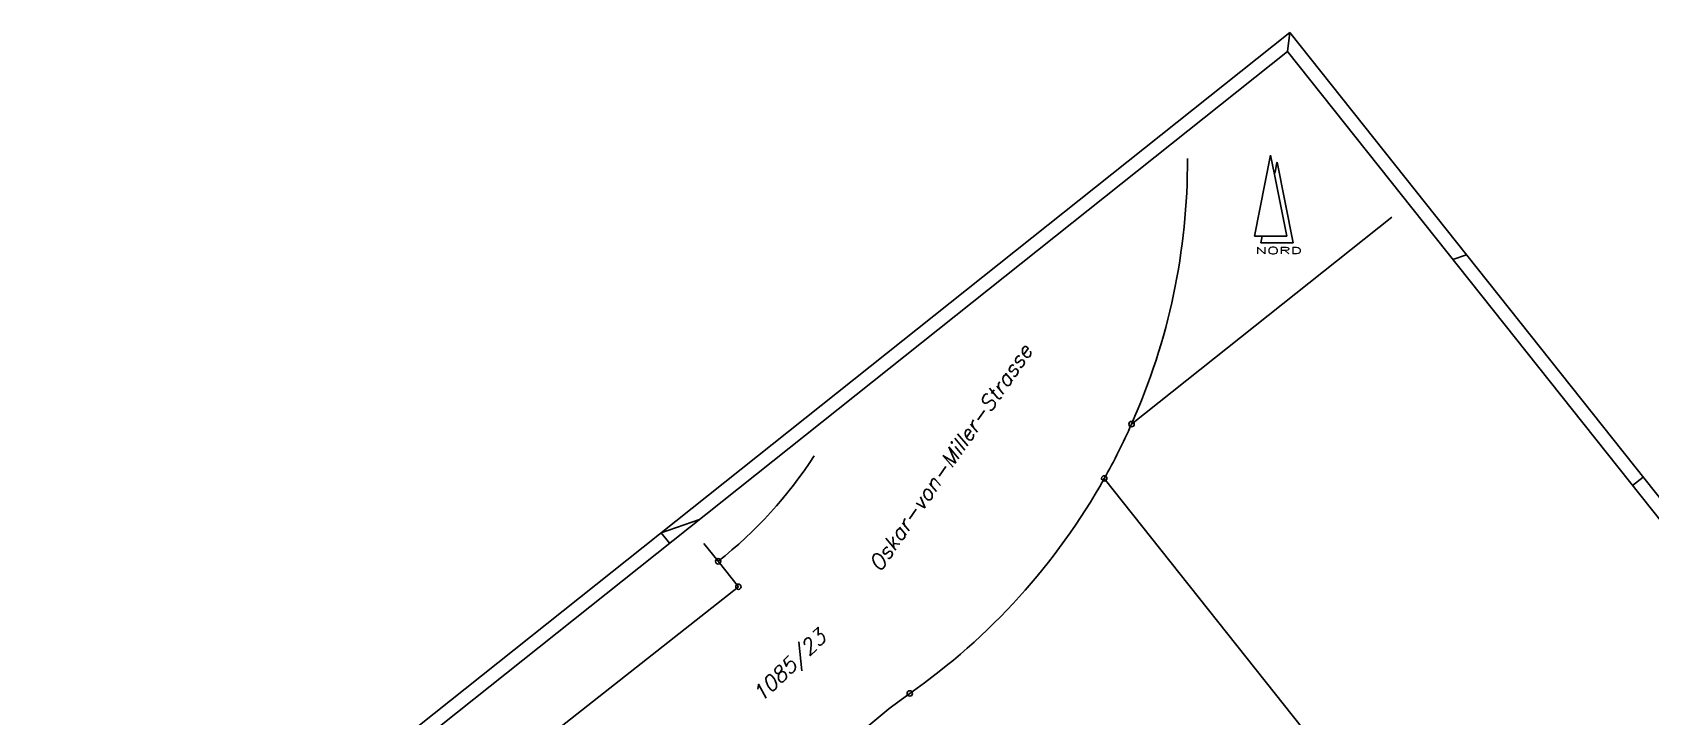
# Model space of a CAD drawing. Extents: x 3463485 to 3463732, y 5485922 to 5486179.
# Drawn here: x 3463484.7 to 3463634.3, y 5486115.7 to 5486179 of the extents above; entities that cross this region are included whole.
import ezdxf

# ---------------------------------------------------------------- set-up
doc = ezdxf.new("R2010")
doc.units = 0
doc.linetypes.add('AUSGEZOGEN', pattern=[0])
for name, color, linetype in [('BESCHRIFTUNGSKOPF', 2, 'AUSGEZOGEN'), ('FLST_NR', 2, 'AUSGEZOGEN'), ('GRENZEN_FLURST_NR', 2, 'AUSGEZOGEN')]:
    doc.layers.add(name, color=color, linetype=linetype)
doc.styles.get("Standard").update_dxf_attribs({"font": 'ROMANS'})

msp = doc.modelspace()

# ---------------------------------------------------------------- linework, layer by layer
at = {"layer": 'BESCHRIFTUNGSKOPF', "color": 1, "linetype": 'AUSGEZOGEN'}
for p, q in [((3463484.698, 5486086.51233), (3463600.91775, 5486178.9527)), ((3463484.698, 5486086.51233), (3463600.91775, 5486178.9527)), ((3463600.91775, 5486178.9527), (3463600.71758, 5486177.1963)), ((3463600.71758, 5486177.1963), (3463600.91775, 5486178.9527)), ((3463600.91775, 5486178.9527), (3463731.64149, 5486014.60154)), ((3463600.91775, 5486178.9527), (3463731.64149, 5486014.60154)), ((3463600.71758, 5486177.1963), (3463486.4544, 5486086.31217)), ((3463729.88509, 5486014.8017), (3463600.71758, 5486177.1963)), ((3463617.25821, 5486158.4088), (3463616.00484, 5486157.97654)), ((3463633.59868, 5486137.86491), (3463632.6204, 5486137.08679)), ((3463546.35313, 5486133.9552), (3463542.80787, 5486132.73252)), ((3463542.80787, 5486132.73252), (3463543.58599, 5486131.75423))]:
    msp.add_line(p, q, dxfattribs=at)
at = {"layer": 'BESCHRIFTUNGSKOPF', "color": 3, "linetype": 'AUSGEZOGEN'}
for p, q in [((3463600.71758, 5486177.1963), (3463486.4544, 5486086.31217)), ((3463729.88509, 5486014.8017), (3463600.71758, 5486177.1963)), ((3463599.71083, 5486166.7755), (3463599.74907, 5486166.96671)), ((3463599.71083, 5486166.7755), (3463599.74907, 5486166.96671)), ((3463599.74907, 5486166.96671), (3463601.23854, 5486159.51935)), ((3463599.74907, 5486166.96671), (3463601.23854, 5486159.51935)), ((3463599.5196, 5486165.81937), (3463599.51963, 5486165.81949)), ((3463599.5196, 5486165.81937), (3463599.51963, 5486165.81949)), ((3463599.5196, 5486165.81937), (3463600.65966, 5486160.11934)), ((3463600.65966, 5486160.11934), (3463599.5196, 5486165.81937)), ((3463599.51963, 5486165.81949), (3463599.55787, 5486166.01069)), ((3463599.51963, 5486165.81949), (3463599.55787, 5486166.01069)), ((3463599.55787, 5486166.01069), (3463599.59611, 5486166.20189)), ((3463599.55787, 5486166.01069), (3463599.59611, 5486166.20189)), ((3463599.59611, 5486166.20189), (3463599.63435, 5486166.39309)), ((3463599.59611, 5486166.20189), (3463599.63435, 5486166.39309)), ((3463599.63435, 5486166.39309), (3463599.67259, 5486166.58429)), ((3463599.63435, 5486166.39309), (3463599.67259, 5486166.58429)), ((3463599.67259, 5486166.58429), (3463599.71083, 5486166.7755)), ((3463599.67259, 5486166.58429), (3463599.71083, 5486166.7755)), ((3463598.2596, 5486159.51935), (3463598.3796, 5486160.11935)), ((3463598.2596, 5486159.51935), (3463598.3796, 5486160.11935)), ((3463601.23854, 5486159.51935), (3463598.2596, 5486159.51935)), ((3463601.23854, 5486159.51935), (3463598.2596, 5486159.51935)), ((3463600.65966, 5486160.11934), (3463598.3796, 5486160.11935)), ((3463598.3796, 5486160.11935), (3463600.65966, 5486160.11934))]:
    msp.add_line(p, q, dxfattribs=at)
at = {"layer": 'BESCHRIFTUNGSKOPF', "color": 2, "linetype": 'AUSGEZOGEN'}
for p, q in [((3463597.6596, 5486160.11934), (3463599.15959, 5486167.61935)), ((3463599.15959, 5486167.61935), (3463599.5196, 5486165.81937)), ((3463598.3796, 5486160.11935), (3463597.6596, 5486160.11934))]:
    msp.add_line(p, q, dxfattribs=at)
at = {"layer": 'BESCHRIFTUNGSKOPF', "color": 9, "linetype": 'AUSGEZOGEN'}
for p, q in [((3463597.6596, 5486160.11934), (3463599.15959, 5486167.61935)), ((3463599.15959, 5486167.61935), (3463599.5196, 5486165.81937)), ((3463599.5196, 5486165.81937), (3463600.65966, 5486160.11934)), ((3463598.3796, 5486160.11935), (3463597.6596, 5486160.11934)), ((3463600.65966, 5486160.11934), (3463598.3796, 5486160.11935))]:
    msp.add_line(p, q, dxfattribs=at)
at = {"layer": 'GRENZEN_FLURST_NR', "color": 3, "linetype": 'AUSGEZOGEN'}
for p, q in [((3463586.3, 5486142.76, 0.098), (3463610.34699, 5486161.87694)), ((3463583.78, 5486137.75, 0.098), (3463660.54, 5486041.2, 0.098)), ((3463546.78041, 5486131.73955), (3463548.09, 5486130.09, 0.098)), ((3463548.09, 5486130.09, 0.098), (3463549.96, 5486127.74, 0.098)), ((3463549.96, 5486127.74, 0.098), (3463530.17, 5486112.15, 0.098))]:
    msp.add_line(p, q, dxfattribs=at)
for centre in [(3463586.3, 5486142.76), (3463583.78, 5486137.75), (3463548.09, 5486130.09), (3463549.96, 5486127.74), (3463565.8, 5486117.88)]:
    msp.add_circle(centre, 0.25, dxfattribs=at)
for centre, radius, start, end in [((3463531.69708, 5486167.08617, 0.098), 59.7766, 335.98653, 0.19344), ((3463531.69708, 5486167.08617, 0.098), 59.7766, 330.60923, 335.98653), ((3463523.30897, 5486161.53729, 0.098), 40.03788, 308.23874, 327.16728), ((3463531.42399, 5486167.05611, 0.098), 60, 304.95504, 330.76222), ((3463589.85068, 5486083.44797, 0.098), 42, 124.9342, 176.70773)]:
    msp.add_arc(centre, radius, start, end, dxfattribs=at)

# ---------------------------------------------------------------- texts
at = {"layer": 'BESCHRIFTUNGSKOPF', "color": 2, "linetype": 'AUSGEZOGEN', "width": 1.875}
msp.add_text('NORD', height=0.625, dxfattribs=at).set_placement((3463597.73032, 5486158.48185))
at = {"layer": 'FLST_NR', "oblique": 15}
for s, rotation, p in [('Oskar-von-Miller-Strasse', 55.375, (3463563.05, 5486128.99667)), ('1085/23', 43.8125, (3463552.05, 5486116.99667))]:
    msp.add_text(s, height=1.4, rotation=rotation, dxfattribs=at).set_placement(p)

doc.saveas('drawing.dxf')
